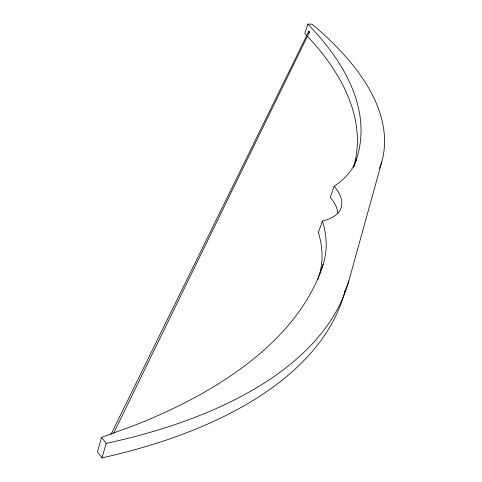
<?xml version="1.0" encoding="UTF-8"?>
<svg xmlns="http://www.w3.org/2000/svg" width="482" height="482" viewBox="0 0 482 482"><rect width="100%" height="100%" fill="white"/><g stroke="black" fill="none" stroke-linecap="round" stroke-linejoin="round"><path stroke-width="0.72" d="M309.209 32.348L309.42 31.685L308.89 31.101L110.836 434.71M306.654 35.427L304.865 33.463L307.853 24.1L317.71 34.764A597.553 235.047 9.8 0 1 356.656 158.837A235.855 98.388 15.2 0 1 334.159 186.221A67.492 30.583 18.1 0 1 322.398 220.991A277.054 133.857 13.4 0 1 323.145 264.389A733.477 323.217 6 0 1 134.249 425.443L101.624 437.319L97.454 451.785L101.955 457.9A577.996 273.927 8.1 0 0 344.419 292.966L345.028 290.791M344.419 292.966L348.835 280.976L381.768 161.988A472.77 190.806 11.9 0 0 311.956 24.172L307.853 24.1M101.955 457.9L106.167 443.41A581.063 271.131 8.3 0 0 348.835 280.976M334.159 186.221L330.284 197.325A67.197 30.956 18.1 0 1 337.84 213.556M322.398 220.991L318.373 232.517A275.722 135.358 13.3 0 1 319.12 275.638M353.818 166.856L356.656 158.837M319.15 275.638L323.145 264.389M379.454 168.345L381.768 161.988M308.727 31.209L308.733 31.926M113.589 433.294L309.426 32.137M307.546 36.409L314.65 44.205A594.8 237.855 9.7 0 1 353.535 167.368M101.624 437.319L106.167 443.41M318.897 276.343A729.374 326.453 5.7 0 1 317.777 279.741"/></g></svg>
